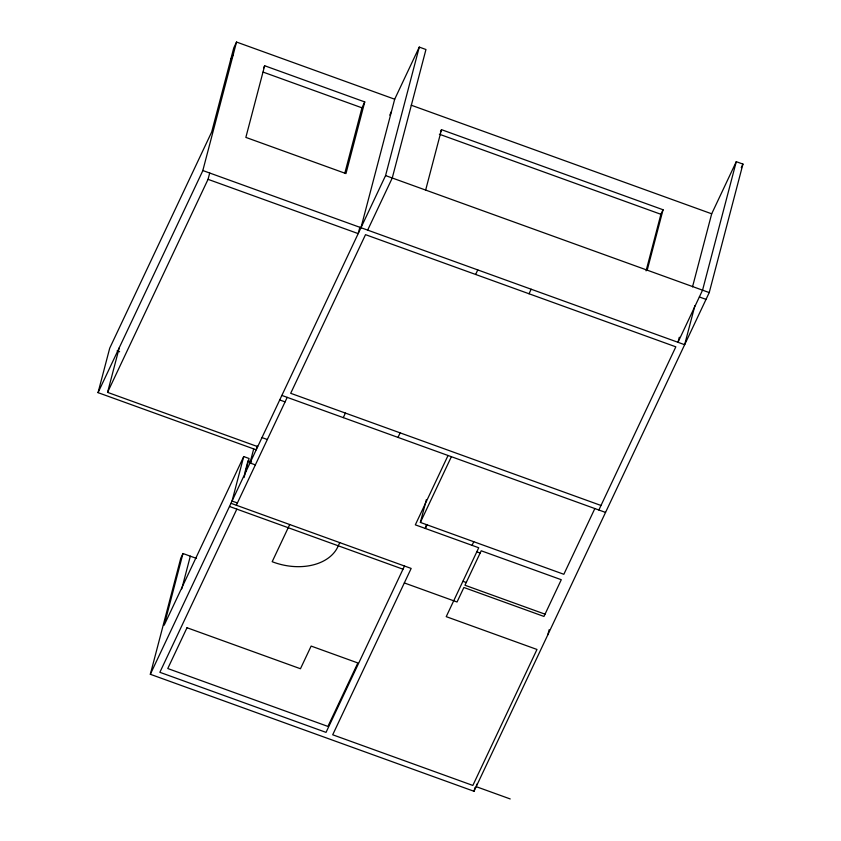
<?xml version="1.0" encoding="UTF-8"?>
<svg xmlns="http://www.w3.org/2000/svg" width="841" height="841" viewBox="0 0 841 841"><rect width="100%" height="100%" fill="white"/><g stroke="black" fill="none" stroke-linecap="round" stroke-linejoin="round"><path stroke-width="1.26" d="M257.209 446.003L256.211 449.819L98.05 392.642L109.719 348.174L211.701 131.963L233.745 47.958L236.531 42.05L394.692 99.217L419.27 47.096L425.956 49.514L392.253 177.998L367.664 230.119M257.703 446.645L107.564 392.369L119.222 347.89M236.531 42.05L202.828 170.534L684.648 344.705L694.897 305.651M107.564 392.369L208.042 179.333L209.714 172.983M264.652 65.745L245.856 137.398L345.956 173.582L364.752 101.929L264.652 65.745L263.538 68.1M692.521 286.865L711.686 213.803L736.274 161.682L742.95 164.09L709.236 292.584L474.009 791.286L150.329 674.282L180.794 558.151L182.981 553.525L196.51 558.413M182.981 553.525L164.184 625.178L243.722 456.558L249.062 458.492L244.069 477.551M181.761 588.858L190.329 556.174M243.722 456.558L232.053 501.036L237.404 502.971M244.994 472.2L248 460.763L251.638 462.077M253.677 448.989L250.008 462.96L255.359 464.894M344.821 173.204L361.966 107.827L364.752 101.929M359.864 227.259L358.192 233.609L208.042 179.333M360.978 227.701L394.692 99.217M150.329 674.282L385.567 175.58L419.27 47.096M425.672 190.013L441.504 129.672L663.055 209.756L647.223 270.098M594.85 508.563L563.848 574.287L420.374 522.419L426.376 499.554M426.334 524.647L425.336 528.463L427.049 524.837M474.009 791.286L474.997 787.491M476.847 784.127L476.185 786.65L510.214 798.95M547.817 634.808L549.141 629.72M646.077 270.865L660.91 214.297L663.055 209.756M679.297 337.252L677.983 342.287L702.561 290.166L736.274 161.682M230.508 60.31L233.293 54.402M98.05 392.642L202.965 170.366M389.772 115.122L391.443 111.569M236.332 505.231L287.212 397.362M236.836 509.131L159.864 672.306L326.035 732.374L404.5 566.025M440.432 131.942L441.504 129.672M289.714 524.532L272.179 561.704A51.764 36.089 14.7 0 0 338.271 545.798L339.764 542.624M343.275 417.62L345.409 413.078M397.993 437.404L400.127 432.863M475.628 274.46L477.772 269.919M448.043 455.496L415.328 524.847L478.729 547.754L446.224 616.653L536.979 649.462L472.842 785.441L332.7 734.782L411.165 568.432L230.981 503.307M420.374 522.419L451.375 456.695M529.021 293.761L531.155 289.22M472.053 545.346L473.767 541.72M741.268 167.653L742.95 164.09M598.855 510.014L675.828 346.828L365.52 234.66L290.692 393.304L601 505.473M411.217 105.199L711.686 213.803M439.359 134.213L660.91 214.297M263.107 72.095L361.966 107.827M385.567 175.58L709.236 292.584M699.355 296.968L706.03 299.375M281.872 395.428L605.541 512.421M279.727 399.959L285.078 401.893M117.141 350.855L119.611 351.748M261.982 437.583L267.333 439.517M476.805 551.843L480.137 553.042M462.907 581.299L466.24 582.508M545.031 614.172L464.957 585.231L481.21 550.781L561.283 579.722L543.969 616.442L463.885 587.491L457.041 601.998L404.332 582.939M229.488 506.471L402.997 569.199M187.007 627.733L167.769 668.532L327.927 726.424L357.856 662.96L311.149 646.077L300.458 668.742L187.007 627.733"/></g></svg>
